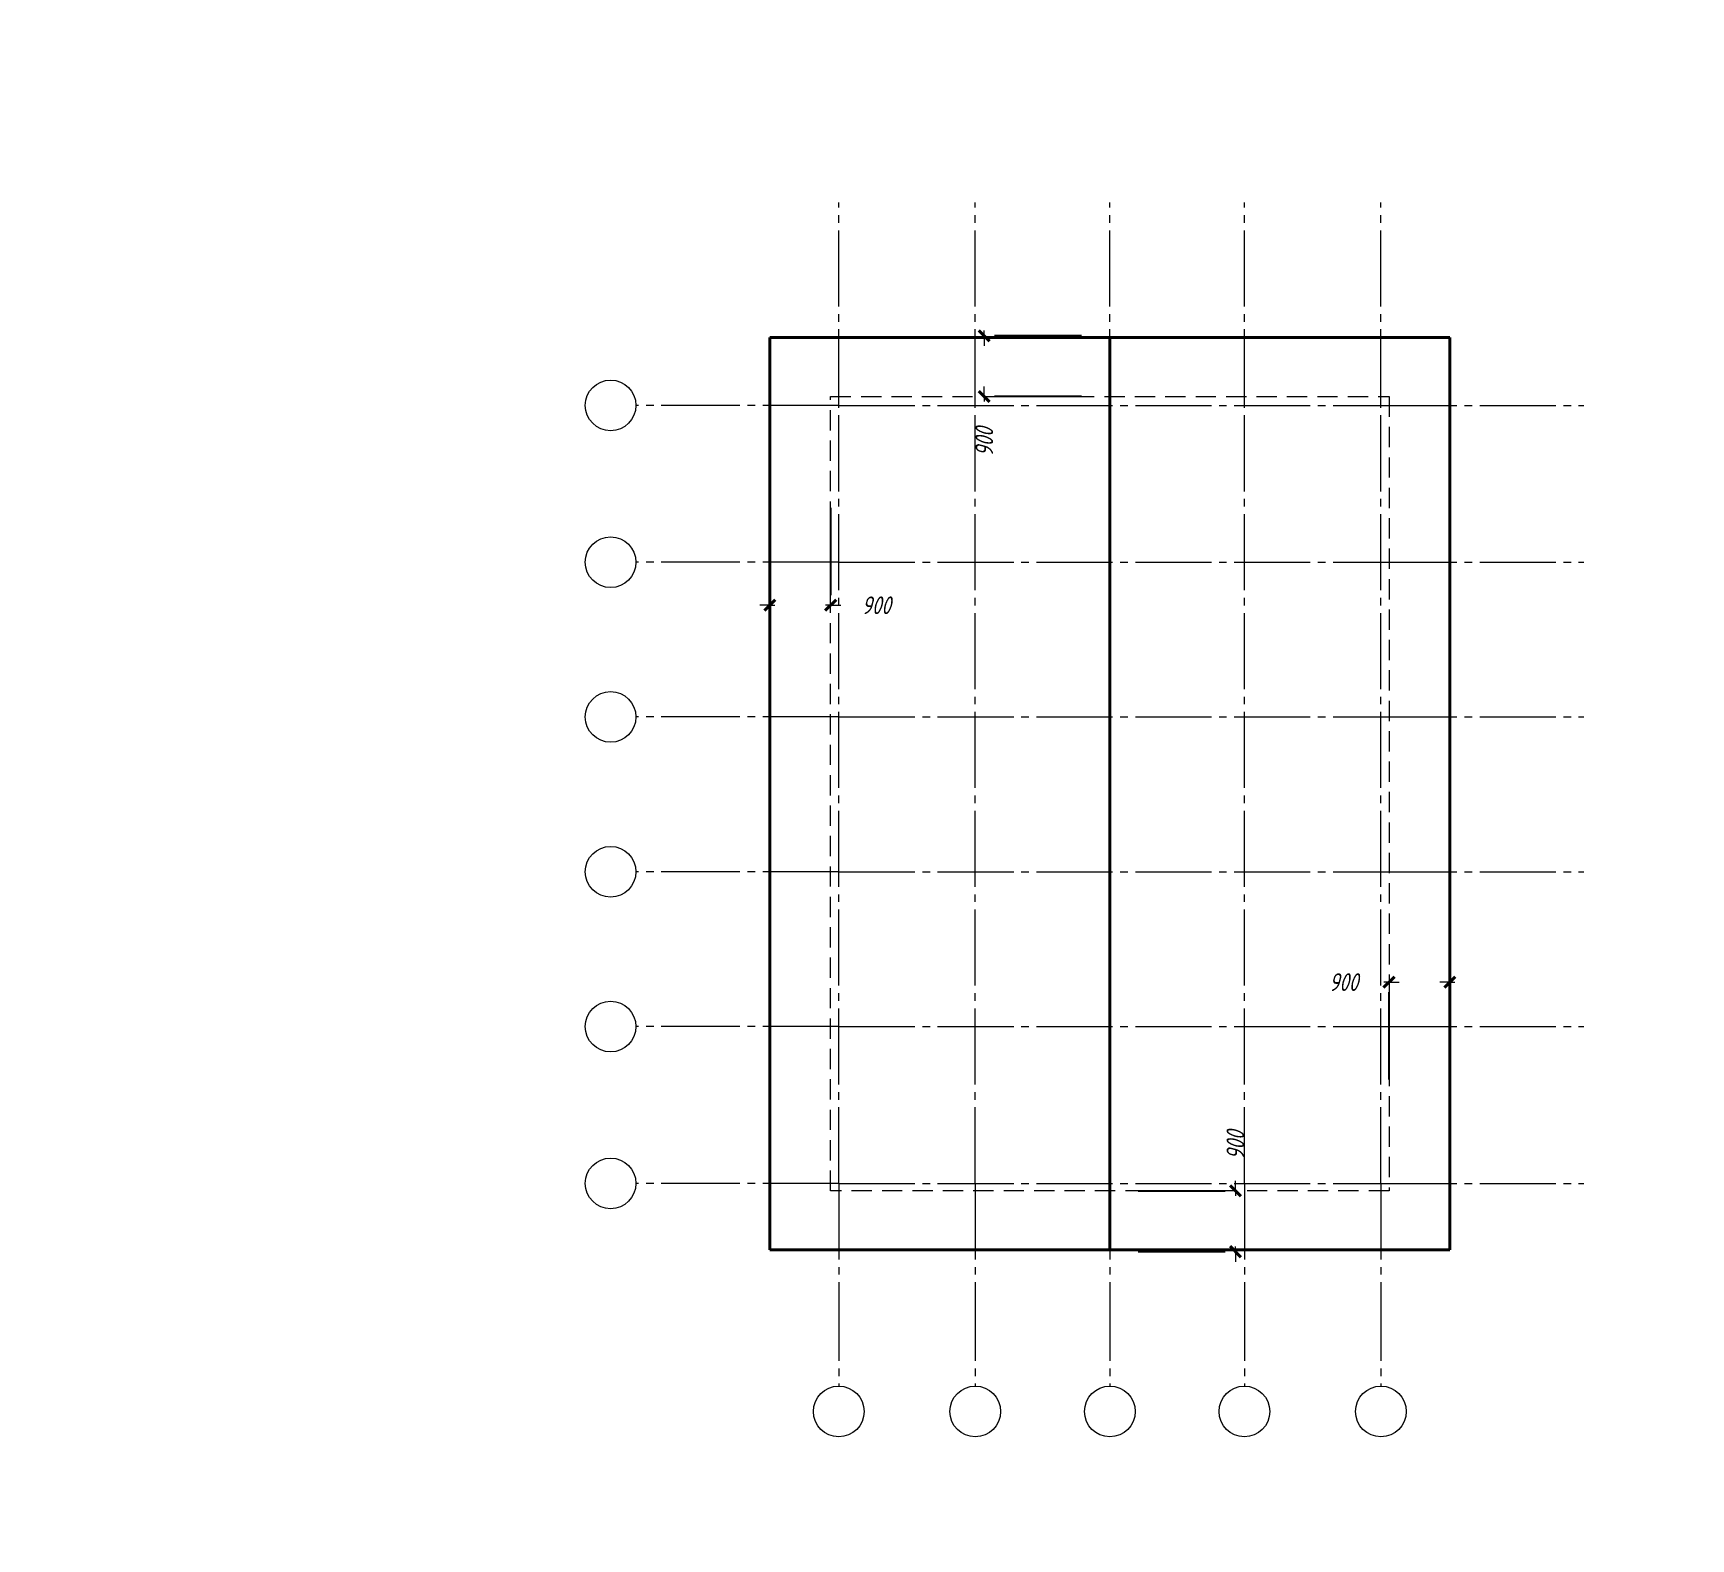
# Model space of a CAD drawing. Header units: millimetres. Extents: x 0 to 4620, y 0 to 297.
# Drawn here: x 2060.5 to 2387.5, y 0 to 297 of the extents above; entities that cross this region are included whole.
import ezdxf

# ---------------------------------------------------------------- set-up
doc = ezdxf.new("R2010")
doc.units = ezdxf.units.MM
for name, pattern in [('K5LT_AXLED', [19.5, 15, -1.5, 1.5, -1.5]), ('K5LT_BASIC', [0]), ('K5LT_DASHED', [6, 4, -2]), ('K5LT_THIN', [0])]:
    doc.linetypes.add(name, pattern=pattern)
doc.layers.add('Системный слой', color=7, linetype='Continuous')
doc.styles.add('KDIMTEXTSTYLE', font='GOST_AU.SHX', dxfattribs={"width": 0.96, "oblique": 15, "height": 5})
doc.styles.add('KTEXTSTYLE', font='GOST_AU.SHX', dxfattribs={"width": 0.96, "height": 5})
doc.dimstyles.new('KDIMSTYLE (0.01)', dxfattribs={"dimtxt": 5, "dimasz": 1, "dimexe": 2, "dimexo": 0, "dimgap": 1, "dimtad": 1, "dimlfac": 75, "dimtxsty": 'KDIMTEXTSTYLE', "dimsah": 1, "dimcen": 0, "dimdle": 1, "dimadec": 0, "dimazin": 0, "dimtfac": 0.667, "dimtmove": 0, "dimatfit": 3, "dimfxl": 0, "dimtvp": 1, "dimtolj": 1, "dimtzin": 0, "dimarcsym": 0})

# ---------------------------------------------------------------- blocks, each defined once
blk = doc.blocks.new('U13')
at = {"layer": 'Системный слой', "color": 30, "linetype": 'K5LT_AXLED', "lineweight": 18}
for p, q in [((2199.42, 70.12), (2179.42, 70.12)), ((2219.42, 70.12), (2199.42, 70.12)), ((2219.42, 70.12), (2326.35, 70.12)), ((2326.35, 70.12), (2366.35, 70.12))]:
    blk.add_line(p, q, dxfattribs=at)
at = {"layer": 'Системный слой', "color": 7, "linetype": 'K5LT_THIN', "lineweight": 18}
blk.add_arc((2174.42, 70.12), 5, 0, 360, dxfattribs=at)
blk = doc.blocks.new('U14')
at = {"layer": 'Системный слой', "color": 30, "linetype": 'K5LT_AXLED', "lineweight": 18}
for p, q in [((2199.42, 101.05), (2179.42, 101.05)), ((2219.42, 101.05), (2199.42, 101.05)), ((2219.42, 101.05), (2326.35, 101.05)), ((2326.35, 101.05), (2366.35, 101.05))]:
    blk.add_line(p, q, dxfattribs=at)
at = {"layer": 'Системный слой', "color": 7, "linetype": 'K5LT_THIN', "lineweight": 18}
blk.add_arc((2174.42, 101.05), 5, 0, 360, dxfattribs=at)
blk = doc.blocks.new('U15')
at = {"layer": 'Системный слой', "color": 30, "linetype": 'K5LT_AXLED', "lineweight": 18}
for p, q in [((2199.42, 131.58), (2179.42, 131.58)), ((2219.42, 131.58), (2199.42, 131.58)), ((2219.42, 131.58), (2326.35, 131.58)), ((2326.35, 131.58), (2366.35, 131.58))]:
    blk.add_line(p, q, dxfattribs=at)
at = {"layer": 'Системный слой', "color": 7, "linetype": 'K5LT_THIN', "lineweight": 18}
blk.add_arc((2174.42, 131.58), 5, 0, 360, dxfattribs=at)
blk = doc.blocks.new('U16')
at = {"layer": 'Системный слой', "color": 30, "linetype": 'K5LT_AXLED', "lineweight": 18}
for p, q in [((2199.42, 162.12), (2179.42, 162.12)), ((2219.42, 162.12), (2199.42, 162.12)), ((2219.42, 162.12), (2326.35, 162.12)), ((2326.35, 162.12), (2366.35, 162.12))]:
    blk.add_line(p, q, dxfattribs=at)
at = {"layer": 'Системный слой', "color": 7, "linetype": 'K5LT_THIN', "lineweight": 18}
blk.add_arc((2174.42, 162.12), 5, 0, 360, dxfattribs=at)
blk = doc.blocks.new('U17')
at = {"layer": 'Системный слой', "color": 30, "linetype": 'K5LT_AXLED', "lineweight": 18}
for p, q in [((2199.42, 192.65), (2179.42, 192.65)), ((2219.42, 192.65), (2199.42, 192.65)), ((2219.42, 192.65), (2326.35, 192.65)), ((2326.35, 192.65), (2366.35, 192.65))]:
    blk.add_line(p, q, dxfattribs=at)
at = {"layer": 'Системный слой', "color": 7, "linetype": 'K5LT_THIN', "lineweight": 18}
blk.add_arc((2174.42, 192.65), 5, 0, 360, dxfattribs=at)
blk = doc.blocks.new('U18')
at = {"layer": 'Системный слой', "color": 30, "linetype": 'K5LT_AXLED', "lineweight": 18}
for p, q in [((2199.42, 223.58), (2179.42, 223.58)), ((2219.42, 223.58), (2199.42, 223.58)), ((2219.42, 223.58), (2326.35, 223.58)), ((2326.35, 223.58), (2366.35, 223.58))]:
    blk.add_line(p, q, dxfattribs=at)
at = {"layer": 'Системный слой', "color": 7, "linetype": 'K5LT_THIN', "lineweight": 18}
blk.add_arc((2174.42, 223.58), 5, 0, 360, dxfattribs=at)
blk = doc.blocks.new('U19')
at = {"layer": 'Системный слой', "color": 30, "linetype": 'K5LT_AXLED', "lineweight": 18}
for p, q in [((2219.42, 223.58), (2219.42, 263.58)), ((2219.42, 70.12), (2219.42, 223.58)), ((2219.42, 70.12), (2219.42, 50.12)), ((2219.42, 50.12), (2219.42, 30.12))]:
    blk.add_line(p, q, dxfattribs=at)
at = {"layer": 'Системный слой', "color": 7, "linetype": 'K5LT_THIN', "lineweight": 18}
blk.add_arc((2219.42, 25.12), 5, 0, 360, dxfattribs=at)
blk = doc.blocks.new('U20')
at = {"layer": 'Системный слой', "color": 30, "linetype": 'K5LT_AXLED', "lineweight": 18}
for p, q in [((2246.35, 223.58), (2246.35, 263.58)), ((2246.35, 70.12), (2246.35, 223.58)), ((2246.35, 70.12), (2246.35, 50.12)), ((2246.35, 50.12), (2246.35, 30.12))]:
    blk.add_line(p, q, dxfattribs=at)
at = {"layer": 'Системный слой', "color": 7, "linetype": 'K5LT_THIN', "lineweight": 18}
blk.add_arc((2246.35, 25.12), 5, 0, 360, dxfattribs=at)
blk = doc.blocks.new('U21')
at = {"layer": 'Системный слой', "color": 30, "linetype": 'K5LT_AXLED', "lineweight": 18}
for p, q in [((2272.89, 223.58), (2272.89, 263.58)), ((2272.89, 70.12), (2272.89, 223.58)), ((2272.89, 70.12), (2272.89, 50.12)), ((2272.89, 50.12), (2272.89, 30.12))]:
    blk.add_line(p, q, dxfattribs=at)
at = {"layer": 'Системный слой', "color": 7, "linetype": 'K5LT_THIN', "lineweight": 18}
blk.add_arc((2272.89, 25.12), 5, 0, 360, dxfattribs=at)
blk = doc.blocks.new('U22')
at = {"layer": 'Системный слой', "color": 30, "linetype": 'K5LT_AXLED', "lineweight": 18}
for p, q in [((2299.42, 223.58), (2299.42, 263.58)), ((2299.42, 70.12), (2299.42, 223.58)), ((2299.42, 70.12), (2299.42, 50.12)), ((2299.42, 50.12), (2299.42, 30.12))]:
    blk.add_line(p, q, dxfattribs=at)
at = {"layer": 'Системный слой', "color": 7, "linetype": 'K5LT_THIN', "lineweight": 18}
blk.add_arc((2299.42, 25.12), 5, 0, 360, dxfattribs=at)
blk = doc.blocks.new('U23')
at = {"layer": 'Системный слой', "color": 30, "linetype": 'K5LT_AXLED', "lineweight": 18}
for p, q in [((2326.35, 223.58), (2326.35, 263.58)), ((2326.35, 70.12), (2326.35, 223.58)), ((2326.35, 70.12), (2326.35, 50.12)), ((2326.35, 50.12), (2326.35, 30.12))]:
    blk.add_line(p, q, dxfattribs=at)
at = {"layer": 'Системный слой', "color": 7, "linetype": 'K5LT_THIN', "lineweight": 18}
blk.add_arc((2326.35, 25.12), 5, 0, 360, dxfattribs=at)
blk = doc.blocks.new('U12')
at = {"layer": 'Системный слой'}
for name in ['U19', 'U20', 'U21', 'U22', 'U23', 'U18', 'U17', 'U16', 'U15', 'U14', 'U13']:
    blk.add_blockref(name, (0, 0), dxfattribs=at)
blk = doc.blocks.new('U24')
at = {"layer": 'Системный слой', "color": 7, "linetype": 'K5LT_DASHED', "lineweight": 18}
for p, q in [((2217.82, 68.65), (2217.82, 225.32)), ((2217.82, 225.32), (2327.95, 225.32)), ((2327.95, 225.32), (2327.95, 68.65)), ((2327.95, 68.65), (2217.82, 68.65))]:
    blk.add_line(p, q, dxfattribs=at)
blk = doc.blocks.new('KDIMARROW_03')
at = {"layer": 'Системный слой', "color": 0, "linetype": 'K5LT_BASIC', "lineweight": 40}
blk.add_line((-1.06, -1.06), (1.06, 1.06), dxfattribs=at)
at = {"layer": 'Системный слой', "color": 0, "linetype": 'K5LT_THIN', "lineweight": 18}
for q in [(-1, 0), (2, 0)]:
    blk.add_line((0, 0), q, dxfattribs=at)

msp = doc.modelspace()

# ---------------------------------------------------------------- linework, layer by layer
at = {"layer": 'Системный слой', "color": 5, "linetype": 'K5LT_BASIC', "lineweight": 40}
for p, q in [((2205.81932, 236.98344), (2205.81932, 56.98344)), ((2272.88599, 236.98341), (2205.81932, 236.98344)), ((2339.95265, 236.98344), (2272.88599, 236.98341)), ((2272.88599, 236.98341), (2272.88599, 56.98347)), ((2339.95265, 56.98344), (2339.95265, 236.98344)), ((2205.81932, 56.98344), (2272.88599, 56.98347)), ((2272.88599, 56.98347), (2339.95265, 56.98344))]:
    msp.add_line(p, q, dxfattribs=at)

# ---------------------------------------------------------------- block references
at = {"layer": 'Системный слой'}
for name in ['U12', 'U24']:
    msp.add_blockref(name, (0, 0), dxfattribs=at)

# ---------------------------------------------------------------- dimensions: what is measured, and where the dimension line sits
at = {"layer": 'Системный слой', "color": 7}
for base, p1, p2, location in [((2248.11932, 225.31677), (2247.31932, 237.31675), (2247.31932, 225.31677), (2248.11932, 216.34602)), ((2297.65266, 68.6501), (2298.45265, 56.65012), (2298.45266, 68.6501), (2297.65266, 77.62085))]:
    msp.add_linear_dim(base=base, p1=p1, p2=p2, angle=90, location=location, text='\\H3.5;\\W0.965;\\Q15;\\H3.5;\\W0.965;\\Q15;\\Q15;900', dimstyle='KDIMSTYLE (0.01)', override={"dimexo": 20, "dimblk1": 'KDIMARROW_03', "dimblk2": 'KDIMARROW_03', "dimse1": 0, "dimse2": 0, "dimclrt": 7, "dimtolj": 1}, dxfattribs=at).render()
for base, p1, p2, location in [((2217.81932, 184.1501), (2205.81932, 183.3501), (2217.81932, 183.3501), (2226.79007, 184.1501)), ((2327.95265, 109.81677), (2339.95265, 110.61677), (2327.95265, 110.61677), (2318.9819, 109.81677))]:
    msp.add_linear_dim(base=base, p1=p1, p2=p2, location=location, text='\\H3.5;\\W0.965;\\Q15;\\H3.5;\\W0.965;\\Q15;\\Q15;900', dimstyle='KDIMSTYLE (0.01)', override={"dimexo": 20, "dimblk1": 'KDIMARROW_03', "dimblk2": 'KDIMARROW_03', "dimse1": 0, "dimse2": 0, "dimclrt": 7, "dimtolj": 1}, dxfattribs=at).render()

doc.saveas('drawing.dxf')
